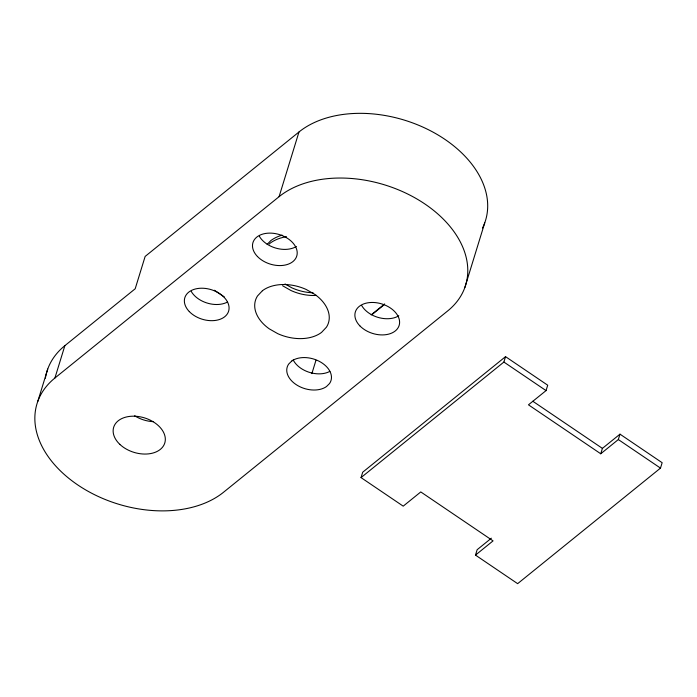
<?xml version="1.0" encoding="UTF-8"?>
<svg xmlns="http://www.w3.org/2000/svg" width="697" height="697" viewBox="0 0 697 697"><rect width="100%" height="100%" fill="white"/><g stroke="black" fill="none" stroke-linecap="round" stroke-linejoin="round"><path stroke-width="1.05" d="M37.786 401.411L47.736 369.062M54.915 378.009L279.079 196.685A106.937 72.113 17.1 0 1 424.935 204.012A106.937 72.113 17.1 0 1 447.727 310.897L223.563 492.23A106.937 72.113 17.1 0 1 77.707 484.903A106.937 72.113 17.1 0 1 54.915 378.009L64.865 345.668L135.192 288.776L145.142 256.426L298.978 131.986A106.937 72.113 17.1 0 1 430.894 130.992A106.937 72.113 17.1 0 1 482.516 228.024M279.079 196.685L298.978 131.986M311.864 373.627L315.968 360.279M475.485 555.108L493.058 540.881L420.779 491.934L403.206 506.153L361.037 477.602L362.701 472.209L505.543 356.655L547.711 385.206L546.047 390.599L528.465 404.826L600.744 453.773L618.326 439.554L619.99 434.161L662.15 462.712L660.495 468.105L517.644 583.659L475.485 555.108L477.14 549.715L491.368 538.197M464.855 287.504L484.763 222.805M361.037 477.602L503.887 362.048L505.543 356.655M600.744 453.773L602.408 448.38L619.99 434.161M267.151 244.386L270.924 240.509A45.828 30.903 17.1 0 1 282.163 235.133M269.26 244.063L270.087 243.201A45.828 30.903 17.1 0 1 286.493 236.675M371.161 314.861L384.666 303.936M372.006 314.6L383.847 305.033M285.012 283.949L291.808 287.817A38.196 25.754 17.1 0 0 313.066 292.784M282.546 285.718L290.971 290.518A38.196 25.754 17.1 0 0 316.464 295.406M503.887 362.048L546.047 390.599M618.326 439.554L660.495 468.105M532.804 401.245L602.408 448.38M214.397 290.248L224.312 296.966M398.806 315.793A22.914 15.456 17.1 0 1 361.76 305.635M329.873 371.379A22.914 15.456 17.1 0 1 293.184 359.905M45.392 378.201A106.937 72.113 17.1 0 1 64.865 345.668M153.218 421.668A26.739 18.026 17.1 0 1 134.643 415.769M296.417 246.45A22.914 15.456 17.1 0 1 259.362 236.283M227.475 302.036A22.914 15.456 17.1 0 1 191.239 291.398M262.403 290.745L257.533 295.929A38.196 25.754 17.1 0 0 269.277 328.845L277.711 333.645A38.196 25.754 17.1 0 0 321.552 332.391L326.423 327.207A38.196 25.754 17.1 0 0 314.678 294.291L306.244 289.49A38.196 25.754 17.1 0 0 262.403 290.745M291.755 361.02L288.697 364.043A22.914 15.456 17.1 0 0 297.384 385.389A22.914 15.456 17.1 0 0 326.466 386.574L329.524 383.55A22.914 15.456 17.1 0 0 320.838 362.205A22.914 15.456 17.1 0 0 291.755 361.02M119.806 444.329A26.739 18.026 17.1 0 0 164.039 444.852A26.739 18.026 17.1 0 0 133.868 416.187A26.739 18.026 17.1 0 0 119.806 444.329M189.305 311.585A22.914 15.456 17.1 0 0 227.579 313.511A22.914 15.456 17.1 0 0 203.263 288.253A22.914 15.456 17.1 0 0 189.305 311.585M359.826 325.821A22.914 15.456 17.1 0 0 398.109 327.747A22.914 15.456 17.1 0 0 373.784 302.489A22.914 15.456 17.1 0 0 359.826 325.821M257.428 256.479A22.914 15.456 17.1 0 0 295.711 258.404A22.914 15.456 17.1 0 0 271.394 233.147A22.914 15.456 17.1 0 0 257.428 256.479"/></g></svg>
